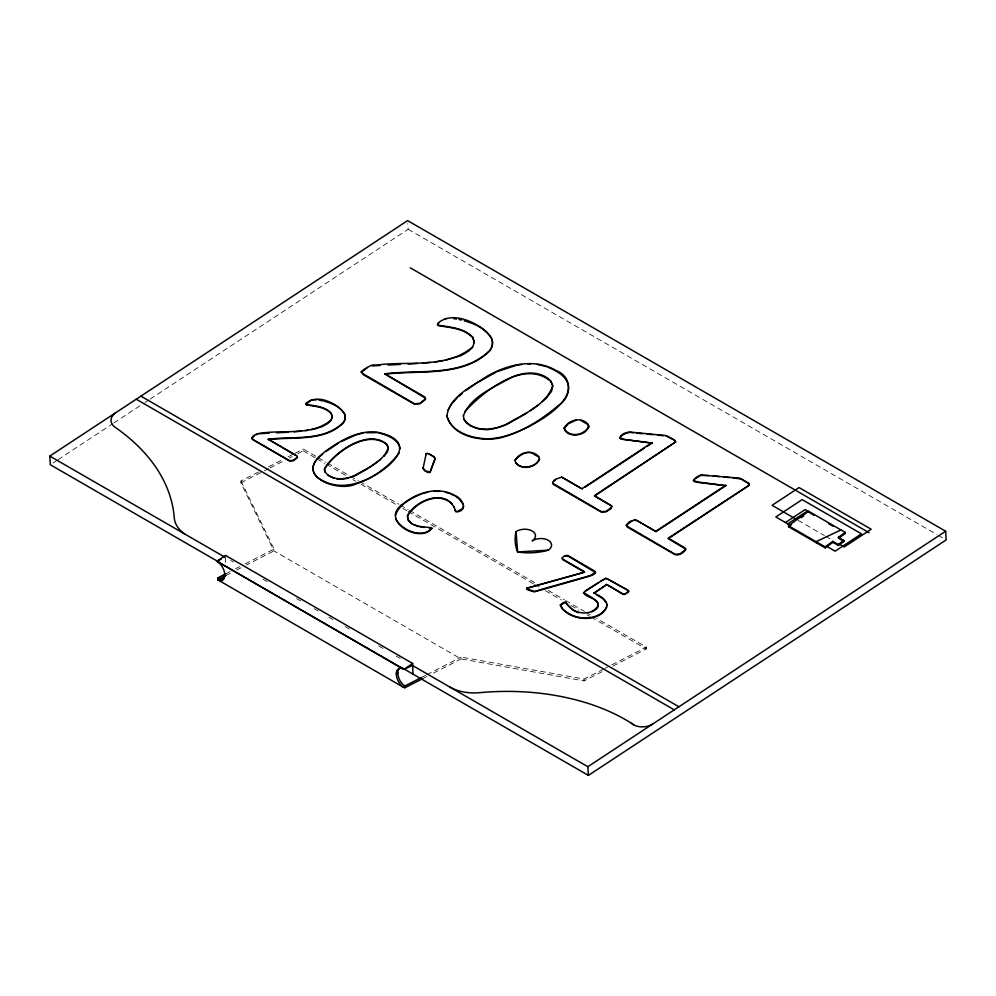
<?xml version="1.0" encoding="UTF-8"?>
<svg xmlns="http://www.w3.org/2000/svg" width="996" height="996" viewBox="0 0 996 996"><rect width="100%" height="100%" fill="white"/><g stroke="black" fill="none" stroke-linecap="round" stroke-linejoin="round"><path stroke-width="0.75" stroke-dasharray="4.98 3.74" d="M602.007 671.69L584.005 680.915L461.073 658.941L273.937 550.9L240.908 482.823L240.995 480.981L258.997 471.755M240.995 480.981L274.024 549.045L273.937 550.9L246.498 564.969M297.655 453.728L303.195 450.889L303.282 449.047L316.74 456.803M603.476 669.125L584.092 679.06L461.16 657.099L461.073 658.941L432.264 673.719M584.005 680.915L584.092 679.06M613.075 666.013L646.292 648.969L646.379 647.126L596.604 618.379M52.937 463.053L56.822 460.488M58.117 459.642L112.573 423.798M113.868 422.951L143.685 403.33M144.98 402.471L148.877 399.919M150.172 399.06L408.161 229.279L407.8 223.502M268.683 466.788L282.528 459.691M288.056 456.853L293.596 454.014M294.978 453.305L303.282 449.047M240.908 482.823L263.056 471.469M264.438 470.759L268.596 468.63M269.978 467.921L283.823 460.824M289.35 457.986L292.127 456.566M225.992 573.671L230.113 571.567M235.604 568.753L239.725 566.637M245.203 563.823L274.024 549.045M225.905 575.526L231.396 572.712M236.886 569.899L241.007 567.782M421.37 677.504L425.491 675.388M426.861 674.69L461.16 657.099M422.665 678.65L426.774 676.533M604.858 668.416L610.399 665.577M611.781 664.867L646.379 647.126M408.161 229.279L936.788 534.479M938.132 535.25L943.511 538.363M798.145 520.36L824.402 535.524M825.721 536.284L832.283 540.081M318.085 457.587L326.153 462.244M327.497 463.028L349.036 475.453M350.38 476.225L358.448 480.894M359.793 481.666L398.811 504.2M400.155 504.972L408.236 509.628M409.58 510.413L534.703 582.648M548.161 590.416L564.309 599.741M565.653 600.513L584.49 611.395M585.835 612.167L591.213 615.279M303.195 450.889L315.309 457.886M316.653 458.658L324.721 463.314M326.065 464.099L346.247 475.752M352.982 479.636L355.672 481.18M361.05 484.293L397.379 505.271M402.758 508.371L406.804 510.699M408.148 511.483L533.271 583.718M534.615 584.503L540.006 587.603M545.385 590.715L561.532 600.04M570.945 605.468L579.025 610.137M587.092 614.793L589.781 616.35M591.126 617.122L646.292 648.969M230.636 560.487L233.325 562.043M262.944 579.149L268.335 582.249M296.609 598.584L300.643 600.912M314.101 608.681L318.147 611.021M328.917 617.234L332.95 619.562M345.077 626.559L350.455 629.671M378.729 645.993L384.12 649.106M396.234 656.103L400.268 658.431M225.245 557.387L225.706 564.608"/><path stroke-width="1.49" d="M225.992 573.671L217.763 577.904L217.676 579.747L402.533 686.767L404.824 687.788L422.665 678.65M404.824 687.788L404.911 685.945A10.52 6.038 64.9 0 1 397.852 672.91A11.031 6.362 60 0 1 400.131 667.868M598.21 604.335C597.874 597.164 581.191 597.251 584.801 591.213L605.78 578.091L628.289 590.391L628.675 591.823L624.716 594.438L623.06 594.363L606.589 584.428L593.753 593.33L606.614 584.864M611.843 506.043L594.5 496.045L675.686 441.913L594.475 495.622L611.843 506.043L610.747 508.844L606.24 511.77L601.347 512.093L553.303 484.355L552.593 482.213L555.531 479.275L561.707 477.096L582.274 488.999M685.622 548.634L685.547 550.153L682.497 552.992L677.952 555.009L675.114 554.685L627.069 526.946L626.372 524.805L629.31 521.867L635.485 519.688L656.04 531.59L725.81 485.675L697.449 481.94L693.44 480.271L696.802 477.009L700.698 474.968L739.966 478.192L749.241 483.583L748.88 485.587L668.266 538.637L685.646 549.07L684.875 547.812L668.241 538.214L749.49 484.928M607.099 604.759C604.385 618.927 583.98 620.944 572.725 615.914A37.898 23.356 -3.6 0 1 562.379 608.967L560.337 605.319L565.242 602.368L572.663 609.838M423.151 467.522L424.321 470.523L427.819 472.453L429.986 472.378L434.879 459.567L434.542 457.139L429.002 453.666L426.188 453.603L423.175 467.946M463.738 506.093L462.281 508.819L457.587 511.396L455.695 511.272L454.774 509.703M225.905 575.526L217.676 579.747A11.628 6.001 60.4 0 0 224.474 576.945A11.031 6.362 60 0 0 216.941 561.271L225.519 555.407L412.668 663.461L412.929 674.093M331.431 419.366L332.303 417.05L331.145 413.502C324.758 406.754 314.997 406.393 306.419 404.924L306.133 403.268C317.363 393.333 337.482 403.293 344.653 413.938A21.24 13.085 -3.6 0 1 343.346 422.441C324.011 441.714 292.986 436.049 268.285 439.236L295.588 455.421M305.971 404.413L311.312 400.106M474.345 342.599L472.727 337.632C463.787 328.194 450.13 327.684 438.115 325.617L437.717 323.476C452.682 309.295 482.301 324.024 491.663 338.403A29.731 18.314 -3.6 0 1 489.833 350.331C462.754 377.297 419.316 369.367 384.73 373.824L425.553 398.213M437.481 324.908L439.037 322.567M463.377 415.905C470.834 395.885 494.601 387.245 511.882 377.16C524.27 371.757 540.492 370.475 550.726 380.883L552.755 385.564C546.331 405.347 523.311 414.062 506.653 424.072C493.406 430.459 473.424 432.762 463.949 419.117M395.437 515.53C398.973 504.051 411.311 498.361 421.507 493.916M454.139 507.474C444.216 488.351 415.407 500.652 407.476 515.53C407.464 526.934 423.138 526.722 431.48 527.693L431.891 528.179C422.267 539.384 400.952 529.934 395.537 518.555M431.891 528.179C420.412 544.638 378.38 520.124 403.019 504.013C417.087 492.248 438.315 485.948 455.147 495.622C462.032 498.112 468.394 509.977 457.612 511.832L455.72 511.695L454.114 507.039M434.841 459.131L429.986 472.378M598.173 605.456C591.114 617.707 571.443 613.872 565.803 602.094L563.462 602.431L560.312 604.883L562.354 608.544A37.898 23.356 -3.6 0 0 572.688 615.478C583.955 620.271 600.551 618.578 606.863 606.975M425.79 454.886L426.188 453.603M539.72 459.256C535.163 467.622 522.751 470.647 515.878 463.053L514.92 460.426C519.551 452.172 531.889 448.959 538.736 456.604C541.662 465.294 521.655 471.581 515.853 462.617M268.285 439.236L296.858 455.732L297.431 457.6L293.471 460.7L289.55 461.061L252.187 439.273C251.229 434.916 258.387 433.26 261.736 433.073C284.271 429.786 312.184 435.999 330.971 420.088L332.266 416.614L331.12 413.066C324.733 406.318 314.973 405.97 306.394 404.488L305.946 403.978M251.851 438.365L254.154 435.937M367.536 367.474C350.754 380.646 370.338 362.071 375.579 365.208C407.115 360.602 446.196 369.304 472.502 347.019M589.01 426.375C584.428 434.742 572.015 437.804 565.13 430.197L564.197 427.994C568.841 419.727 581.154 416.515 588.051 424.159C590.541 434.306 570.87 439.087 565.155 430.633L564.197 427.994M526.872 588.225L584.577 572.19L562.516 559.453C561.296 556.876 565.728 554.822 567.845 555.494L595.396 571.53C595.832 574.53 591.238 575.439 589.059 576.348L534.429 591.848C525.764 589.707 522.041 586.993 534.404 591.412L590.354 575.514L595.546 572.14M526.896 588.661L527.17 587.702M564.222 428.429L567.907 424.296M399.359 452.632C382.115 476.325 343.832 497.751 316.803 476.885C304.788 464.584 324.21 451.91 333.511 445.735C346.434 437.393 361.523 430.185 377.31 432.202C427.682 442.772 380.26 476.374 356.929 483.471C338.628 493.667 293.247 475.49 322.629 454.288M447.914 410.153L451.487 403.965L457.5 397.466M619.661 437.68L623.683 439.336L652.031 443.083L620.682 439.087C617.844 435.289 626.982 431.642 630.406 432.102L666.2 435.601L674.08 439.709L675.711 442.336M619.686 438.115C622.587 433.77 628.314 431.48 633.456 432.824M725.81 485.675L697.474 482.363L694.461 481.678L693.465 480.707L694.312 479.313M626.397 525.241L631.75 520.97M464.659 411.809C482.462 392.324 523.697 358.485 550.751 381.319L552.78 386L551.485 391.378L546.779 397.553L542.098 401.649M297.393 457.164L293.447 460.264L289.525 460.625L253.221 439.672L251.826 437.929M425.491 398.935L419.963 403.28L414.473 403.778L362.158 373.276M384.033 456.305L387.394 451.885L388.328 448.051L386.871 444.714C368.047 428.517 333.66 452.968 324.459 469.415L324.883 472.017M611.743 507.126L606.215 511.334L601.323 511.658L552.593 483.222M628.65 591.387L624.691 594.002L623.023 593.927L606.589 584.428M685.522 549.717L679.982 553.925L675.089 554.249L626.372 525.813M583.494 593.056L584.839 591.649M330.996 420.524L327.609 423.661L322.48 426.45L314.997 428.952M467.771 351.849L472.527 347.455L474.32 342.163L472.702 337.196C463.763 327.759 450.105 327.248 438.091 325.182L437.456 324.472M380.522 459.38L369.728 467.435M458.683 396.495L462.219 393.557M553.502 481.317L555.556 479.699M695.158 478.69L700.736 475.403L708.741 475.565M825.186 547.875L825.086 546.879L832.781 541.351L832.893 542.347L825.186 547.875L788.583 526.735L788.471 525.739L808.64 511.272L845.255 532.412L845.367 533.408L838.508 538.326L838.395 537.33L845.255 532.412M788.583 526.735L791.098 524.929M801.195 517.696L803.71 515.878M843.861 540.479L843.973 541.475L838.358 545.497L838.246 544.513L843.861 540.479L838.395 537.33M530.295 410.613L538.587 404.737M326.165 451.35L338.528 443.133M465.755 390.619L476.076 383.36L495.722 372.342M412.668 663.461L404.09 669.312L402.073 668.453L216.941 561.271L221.199 559.167M219.095 562.18L50.348 464.759L49.8 456.093L407.613 220.614L945.652 531.242L946.2 539.907L588.387 775.386L402.16 667.88M582.249 488.563L652.007 442.647M584.851 487.293L644.288 448.188M646.865 446.482L652.031 443.083M656.015 531.154L725.785 485.239M586.084 590.827L598.534 582.635M601.024 580.992L605.805 578.527L607.958 579.074L628.675 590.815M785.483 522.527L805.166 509.566L807.532 510.936L787.848 523.884M588.387 775.386L587.839 766.721L945.652 531.242M368.52 468.182L355.398 475.553L349.882 477.582M526.747 413.141L506.678 424.508L498.411 427.533M402.533 686.767A12.014 6.848 56.9 0 1 396.284 673.819L397.852 672.91M569.077 423.387L575.887 420.275M591.724 611.843C607.436 604.821 590.616 596.841 583.457 592.632M466.576 352.509L460.6 355.759L445.934 360.029M404.911 685.945L421.37 677.504M341.018 441.614L355.908 434.916L363.191 433.036M840.973 529.934L816.098 541.687L816.21 542.683M256.009 434.816L257.69 434.132M423.051 468.456L425.89 471.108L429.948 471.942M497.029 371.67L516.152 365.358M527.195 588.138L583.096 572.6M565.118 556.179L567.869 555.93L595.571 572.576M426.213 454.039L427.259 453.28M444.963 318.882L446.482 318.446M422.777 493.568L427.857 492.149M530.233 452.67C524.319 451.288 517.347 457.301 514.92 460.426M434.754 362.046L443.133 360.527M305.399 430.695L308.138 430.197M310.877 429.699L313.628 429.201M497.029 428.043L487.741 429.724L478.902 429.139M348.5 478.08L341.865 479.288L336.81 478.952M517.609 364.984L521.892 364.511M366.055 432.725L377.347 432.638M372.442 365.968L380.26 365.42M259.508 433.733L269.157 433.148M633.805 520.273L636.855 520.51L656.04 531.59M361.697 371.994L363.677 374.882L414.498 404.214L420.001 403.716L425.529 399.371L424.744 396.931L384.73 373.824M417.224 363.49L408.186 364.075M423.076 363.005L430.372 362.407M294.057 431.754L301.178 431.168M312.395 399.807L316.467 399.869M548.273 550.19L517.596 551.933L516.077 531.603A11.392 7.022 -3.6 0 1 532.15 530.968A11.392 7.022 -3.6 0 1 532.175 540.903A11.392 7.022 -3.6 0 1 548.261 540.268A11.392 7.022 -3.6 0 1 548.273 550.19A45.218 27.863 -3.6 0 1 517.596 551.933A85.781 52.863 -3.6 0 1 516.077 531.603M384.767 374.259C419.341 369.79 462.779 377.733 489.858 350.754A29.731 18.314 -3.6 0 0 491.688 338.839C486.571 328.431 474.731 323.775 464.198 320.799M268.31 439.659C293.011 436.472 324.036 442.149 343.371 422.877A21.24 13.085 -3.6 0 0 344.678 414.361C340.931 406.742 332.191 403.455 324.497 401.313M388.017 365.046L400.429 364.449M276.539 432.799L288.367 432.227M433.945 491.314L439.759 491.339M527.606 363.889L530.407 364.038M636.469 433.111L642.507 433.696M647.039 434.119L653.077 434.704M657.609 435.128L663.647 435.713M713.26 475.988L719.299 476.574M723.831 477.009L729.869 477.582M732.894 477.868L741.348 479.051L749.266 484.019M419.926 526.834L424.259 527.482M428.927 527.731L431.915 528.615M453.827 318.658L456.429 319.118M459.019 319.579L461.609 320.04M319.031 400.205L323.202 400.94M537.404 364.424L546.953 366.74M378.704 432.974C387.295 434.941 398.288 439.149 400.155 448.847M445.287 492.198L449.159 493.394M666.224 436.024L673.209 439.572M477.52 428.604L470.622 425.927L466.402 422.864L463.974 419.553L463.352 415.469M334.37 478.404L327.622 475.117M413.689 524.743L418.469 526.61M573.659 610.548L578.589 612.702M531.441 452.819L538.761 457.04M580.755 420.362L588.076 424.595L589.034 426.811M548.273 367.35C605.767 390.818 524.68 433.036 498.61 438.203C480.01 441.502 452.869 436.509 446.843 416.042C449.756 396.084 471.681 386.871 486.534 376.55C507.201 364.524 534.279 357.626 556.166 370.587C572.264 376.476 572.214 396.57 558.656 405.26C538.699 421.881 515.206 437.244 488.55 438.85C472.739 438.676 451.151 432.911 446.818 415.606M593.716 592.906C599.032 595.645 606.153 598.534 607.124 605.195M450.441 493.792L453.989 495.498M429.027 454.089L433.472 456.566L434.978 458.496M596.405 594.612L602.667 598.459L606.514 602.954M410.252 267.812L869.06 532.711M810.097 513.04L814.143 515.38M828.958 523.933L832.992 526.262M839.603 538.948L843.973 541.475M795.518 518.854L772.087 505.321L799.053 487.579L871.189 529.237L844.235 546.978L838.844 543.866M832.781 541.351L838.246 544.513M832.893 542.347L838.358 545.497M790.475 525.402L775.834 516.949L802.154 499.631L861.453 533.856L835.121 551.186L827.253 546.63M788.471 525.739L825.086 546.879M580.992 488.252L561.707 477.096M562.18 557.959L562.491 559.017L584.552 571.754M140.884 396.147L678.923 706.774M136.228 399.209L674.267 709.849M49.8 456.093L225.245 557.387M587.839 766.721L412.394 665.428L404.09 669.312L216.941 561.271M449.819 687.041A37.661 23.207 -3.6 0 0 479.786 692.668A184.21 113.519 -3.6 0 1 631.489 723.308L633.867 724.976M412.481 524.282L408.173 520.447L407.501 515.965C415.668 502.109 438.875 490.717 452.309 504.125M455.184 496.058L459.007 498.772L463.277 504.437M631.489 723.308L634.128 725.125A13.633 8.404 -3.6 0 0 652.741 724.017M674.105 440.145L675.5 441.427M808.64 511.272L808.752 512.268M223.602 578.664A10.533 6.748 58.9 0 1 217.763 577.904M184.646 533.943A44.758 27.577 -3.6 0 1 174.3 517.97A252.561 155.625 -3.6 0 0 115.25 427.371A18.028 11.105 -3.6 0 1 115.548 412.817M396.284 673.819A11.031 6.362 60 0 1 402.073 668.453M388.303 447.615C383.709 461.746 367.263 467.971 355.373 475.117C345.911 479.686 331.631 481.329 324.858 471.581L324.435 468.979C333.635 452.533 368.022 428.081 386.846 444.278L388.303 447.615"/></g></svg>
